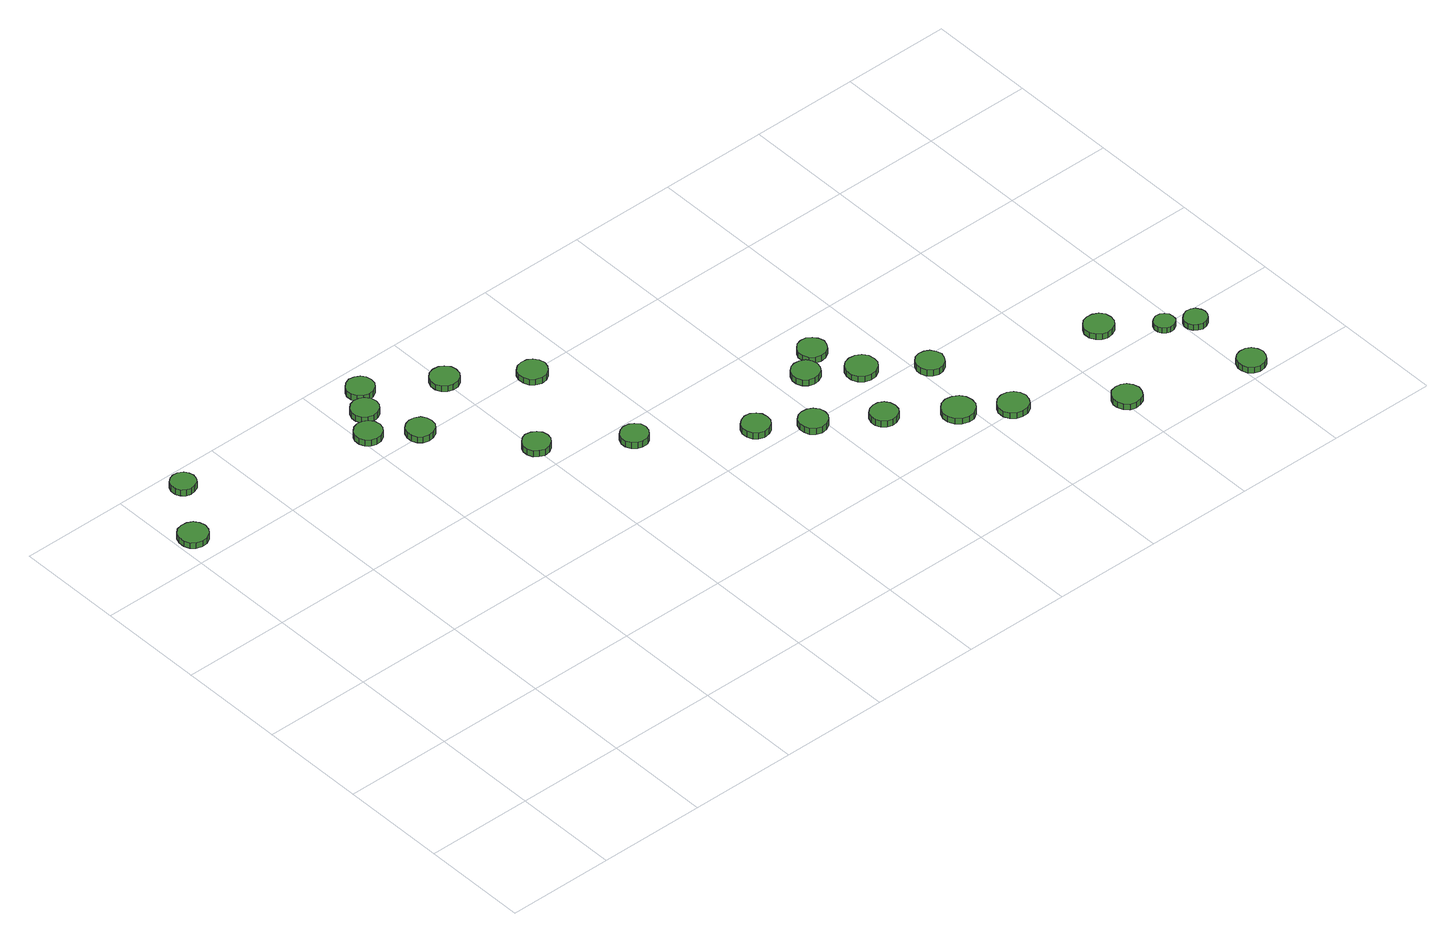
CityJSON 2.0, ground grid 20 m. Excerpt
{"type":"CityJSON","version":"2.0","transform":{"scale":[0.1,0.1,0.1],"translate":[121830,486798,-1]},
"CityObjects":{
"tree1":{"type":"SolitaryVegetationObject","attributes":{"function":"something"},"geometry":[{"type":"MultiSurface","lod":"1","boundaries":[[[0,1,2,3,4,5,6,7,8,9,10,11,12,13,14]],[[15,16,17,18,19,20,21,22,23,24,25,26,27,28,29]],[[0,29,28,1]],[[1,28,27,2]],[[2,27,26,3]],[[3,26,25,4]],[[4,25,24,5]],[[5,24,23,6]],[[6,23,22,7]],[[7,22,21,8]],[[8,21,20,9]],[[9,20,19,10]],[[10,19,18,11]],[[11,18,17,12]],[[12,17,16,13]],[[13,16,15,14]],[[14,15,29,0]]]}]},
"tree2":{"type":"SolitaryVegetationObject","attributes":{"function":"something"},"geometry":[{"type":"MultiSurface","lod":"1","boundaries":[[[30,31,32,33,34,35,36,37,38,39,40,41,42,43,44]],[[45,46,47,48,49,50,51,52,53,54,55,56,57,58,59]],[[30,59,58,31]],[[31,58,57,32]],[[32,57,56,33]],[[33,56,55,34]],[[34,55,54,35]],[[35,54,53,36]],[[36,53,52,37]],[[37,52,51,38]],[[38,51,50,39]],[[39,50,49,40]],[[40,49,48,41]],[[41,48,47,42]],[[42,47,46,43]],[[43,46,45,44]],[[44,45,59,30]]]}]},
"tree3":{"type":"SolitaryVegetationObject","attributes":{"function":"something"},"geometry":[{"type":"MultiSurface","lod":"1","boundaries":[[[60,61,62,63,64,65,66,67,68,69,70,71,72,73,74]],[[75,76,77,78,79,80,81,82,83,84,85,86,87,88,89]],[[60,89,88,61]],[[61,88,87,62]],[[62,87,86,63]],[[63,86,85,64]],[[64,85,84,65]],[[65,84,83,66]],[[66,83,82,67]],[[67,82,81,68]],[[68,81,80,69]],[[69,80,79,70]],[[70,79,78,71]],[[71,78,77,72]],[[72,77,76,73]],[[73,76,75,74]],[[74,75,89,60]]]}]},
"tree4":{"type":"SolitaryVegetationObject","attributes":{"function":"something"},"geometry":[{"type":"MultiSurface","lod":"1","boundaries":[[[90,91,92,93,94,95,96,97,98,99,100,101,102,103,104]],[[105,106,107,108,109,110,111,112,113,114,115,116,117,118,119]],[[90,119,118,91]],[[91,118,117,92]],[[92,117,116,93]],[[93,116,115,94]],[[94,115,114,95]],[[95,114,113,96]],[[96,113,112,97]],[[97,112,111,98]],[[98,111,110,99]],[[99,110,109,100]],[[100,109,108,101]],[[101,108,107,102]],[[102,107,106,103]],[[103,106,105,104]],[[104,105,119,90]]]}]},
"tree5":{"type":"SolitaryVegetationObject","attributes":{"function":"something"},"geometry":[{"type":"MultiSurface","lod":"1","boundaries":[[[120,121,122,123,124,125,126,127,128,129,130,131,132,133,134]],[[135,136,137,138,139,140,141,142,143,144,145,146,147,148,149]],[[120,149,148,121]],[[121,148,147,122]],[[122,147,146,123]],[[123,146,145,124]],[[124,145,144,125]],[[125,144,143,126]],[[126,143,142,127]],[[127,142,141,128]],[[128,141,140,129]],[[129,140,139,130]],[[130,139,138,131]],[[131,138,137,132]],[[132,137,136,133]],[[133,136,135,134]],[[134,135,149,120]]]}]},
"tree6":{"type":"SolitaryVegetationObject","attributes":{"function":"something"},"geometry":[{"type":"MultiSurface","lod":"1","boundaries":[[[150,151,152,153,154,155,156,157,158,159,160,161,162,163,164]],[[165,166,167,168,169,170,171,172,173,174,175,176,177,178,179]],[[150,179,178,151]],[[151,178,177,152]],[[152,177,176,153]],[[153,176,175,154]],[[154,175,174,155]],[[155,174,173,156]],[[156,173,172,157]],[[157,172,171,158]],[[158,171,170,159]],[[159,170,169,160]],[[160,169,168,161]],[[161,168,167,162]],[[162,167,166,163]],[[163,166,165,164]],[[164,165,179,150]]]}]},
"tree7":{"type":"SolitaryVegetationObject","attributes":{"function":"something"},"geometry":[{"type":"MultiSurface","lod":"1","boundaries":[[[180,181,182,183,184,185,186,187,188,189,190,191,192,193,194]],[[195,196,197,198,199,200,201,202,203,204,205,206,207,208,209]],[[180,209,208,181]],[[181,208,207,182]],[[182,207,206,183]],[[183,206,205,184]],[[184,205,204,185]],[[185,204,203,186]],[[186,203,202,187]],[[187,202,201,188]],[[188,201,200,189]],[[189,200,199,190]],[[190,199,198,191]],[[191,198,197,192]],[[192,197,196,193]],[[193,196,195,194]],[[194,195,209,180]]]}]},
"tree8":{"type":"SolitaryVegetationObject","attributes":{"function":"something"},"geometry":[{"type":"MultiSurface","lod":"1","boundaries":[[[210,211,212,213,214,215,216,217,218,219,220,221,222,223,224]],[[225,226,227,228,229,230,231,232,233,234,235,236,237,238,239]],[[210,239,238,211]],[[211,238,237,212]],[[212,237,236,213]],[[213,236,235,214]],[[214,235,234,215]],[[215,234,233,216]],[[216,233,232,217]],[[217,232,231,218]],[[218,231,230,219]],[[219,230,229,220]],[[220,229,228,221]],[[221,228,227,222]],[[222,227,226,223]],[[223,226,225,224]],[[224,225,239,210]]]}]},
"tree9":{"type":"SolitaryVegetationObject","attributes":{"function":"something"},"geometry":[{"type":"MultiSurface","lod":"1","boundaries":[[[240,241,242,243,244,245,246,247,248,249,250,251,252,253,254]],[[255,256,257,258,259,260,261,262,263,264,265,266,267,268,269]],[[240,269,268,241]],[[241,268,267,242]],[[242,267,266,243]],[[243,266,265,244]],[[244,265,264,245]],[[245,264,263,246]],[[246,263,262,247]],[[247,262,261,248]],[[248,261,260,249]],[[249,260,259,250]],[[250,259,258,251]],[[251,258,257,252]],[[252,257,256,253]],[[253,256,255,254]],[[254,255,269,240]]]}]},
"tree10":{"type":"SolitaryVegetationObject","attributes":{"function":"something"},"geometry":[{"type":"MultiSurface","lod":"1","boundaries":[[[270,271,272,273,274,275,276,277,278,279,280,281,282,283,284]],[[285,286,287,288,289,290,291,292,293,294,295,296,297,298,299]],[[270,299,298,271]],[[271,298,297,272]],[[272,297,296,273]],[[273,296,295,274]],[[274,295,294,275]],[[275,294,293,276]],[[276,293,292,277]],[[277,292,291,278]],[[278,291,290,279]],[[279,290,289,280]],[[280,289,288,281]],[[281,288,287,282]],[[282,287,286,283]],[[283,286,285,284]],[[284,285,299,270]]]}]},
"tree11":{"type":"SolitaryVegetationObject","attributes":{"function":"something"},"geometry":[{"type":"MultiSurface","lod":"1","boundaries":[[[300,301,302,303,304,305,306,307,308,309,310,311,312,313,314]],[[315,316,317,318,319,320,321,322,323,324,325,326,327,328,329]],[[300,329,328,301]],[[301,328,327,302]],[[302,327,326,303]],[[303,326,325,304]],[[304,325,324,305]],[[305,324,323,306]],[[306,323,322,307]],[[307,322,321,308]],[[308,321,320,309]],[[309,320,319,310]],[[310,319,318,311]],[[311,318,317,312]],[[312,317,316,313]],[[313,316,315,314]],[[314,315,329,300]]]}]},
"tree12":{"type":"SolitaryVegetationObject","attributes":{"function":"something"},"geometry":[{"type":"MultiSurface","lod":"1","boundaries":[[[330,331,332,333,334,335,336,337,338,339,340,341,342,343,344]],[[345,346,347,348,349,350,351,352,353,354,355,356,357,358,359]],[[330,359,358,331]],[[331,358,357,332]],[[332,357,356,333]],[[333,356,355,334]],[[334,355,354,335]],[[335,354,353,336]],[[336,353,352,337]],[[337,352,351,338]],[[338,351,350,339]],[[339,350,349,340]],[[340,349,348,341]],[[341,348,347,342]],[[342,347,346,343]],[[343,346,345,344]],[[344,345,359,330]]]}]},
"tree13":{"type":"SolitaryVegetationObject","attributes":{"function":"something"},"geometry":[{"type":"MultiSurface","lod":"1","boundaries":[[[360,361,362,363,364,365,366,367,368,369,370,371,372,373,374]],[[375,376,377,378,379,380,381,382,383,384,385,386,387,388,389]],[[360,389,388,361]],[[361,388,387,362]],[[362,387,386,363]],[[363,386,385,364]],[[364,385,384,365]],[[365,384,383,366]],[[366,383,382,367]],[[367,382,381,368]],[[368,381,380,369]],[[369,380,379,370]],[[370,379,378,371]],[[371,378,377,372]],[[372,377,376,373]],[[373,376,375,374]],[[374,375,389,360]]]}]},
"tree14":{"type":"SolitaryVegetationObject","attributes":{"function":"something"},"geometry":[{"type":"MultiSurface","lod":"1","boundaries":[[[390,391,392,393,394,395,396,397,398,399,400,401,402,403,404]],[[405,406,407,408,409,410,411,412,413,414,415,416,417,418,419]],[[390,419,418,391]],[[391,418,417,392]],[[392,417,416,393]],[[393,416,415,394]],[[394,415,414,395]],[[395,414,413,396]],[[396,413,412,397]],[[397,412,411,398]],[[398,411,410,399]],[[399,410,409,400]],[[400,409,408,401]],[[401,408,407,402]],[[402,407,406,403]],[[403,406,405,404]],[[404,405,419,390]]]}]},
"tree15":{"type":"SolitaryVegetationObject","attributes":{"function":"something"},"geometry":[{"type":"MultiSurface","lod":"1","boundaries":[[[420,421,422,423,424,425,426,427,428,429,430,431,432,433,434]],[[435,436,437,438,439,440,441,442,443,444,445,446,447,448,449]],[[420,449,448,421]],[[421,448,447,422]],[[422,447,446,423]],[[423,446,445,424]],[[424,445,444,425]],[[425,444,443,426]],[[426,443,442,427]],[[427,442,441,428]],[[428,441,440,429]],[[429,440,439,430]],[[430,439,438,431]],[[431,438,437,432]],[[432,437,436,433]],[[433,436,435,434]],[[434,435,449,420]]]}]},
"tree16":{"type":"SolitaryVegetationObject","attributes":{"function":"something"},"geometry":[{"type":"MultiSurface","lod":"1","boundaries":[[[450,451,452,453,454,455,456,457,458,459,460,461,462,463,464]],[[465,466,467,468,469,470,471,472,473,474,475,476,477,478,479]],[[450,479,478,451]],[[451,478,477,452]],[[452,477,476,453]],[[453,476,475,454]],[[454,475,474,455]],[[455,474,473,456]],[[456,473,472,457]],[[457,472,471,458]],[[458,471,470,459]],[[459,470,469,460]],[[460,469,468,461]],[[461,468,467,462]],[[462,467,466,463]],[[463,466,465,464]],[[464,465,479,450]]]}]},
"tree17":{"type":"SolitaryVegetationObject","attributes":{"function":"something"},"geometry":[{"type":"MultiSurface","lod":"1","boundaries":[[[480,481,482,483,484,485,486,487,488,489,490,491,492,493,494]],[[495,496,497,498,499,500,501,502,503,504,505,506,507,508,509]],[[480,509,508,481]],[[481,508,507,482]],[[482,507,506,483]],[[483,506,505,484]],[[484,505,504,485]],[[485,504,503,486]],[[486,503,502,487]],[[487,502,501,488]],[[488,501,500,489]],[[489,500,499,490]],[[490,499,498,491]],[[491,498,497,492]],[[492,497,496,493]],[[493,496,495,494]],[[494,495,509,480]]]}]},
"tree18":{"type":"SolitaryVegetationObject","attributes":{"function":"something"},"geometry":[{"type":"MultiSurface","lod":"1","boundaries":[[[510,511,512,513,514,515,516,517,518,519,520,521,522,523,524]],[[525,526,527,528,529,530,531,532,533,534,535,536,537,538,539]],[[510,539,538,511]],[[511,538,537,512]],[[512,537,536,513]],[[513,536,535,514]],[[514,535,534,515]],[[515,534,533,516]],[[516,533,532,517]],[[517,532,531,518]],[[518,531,530,519]],[[519,530,529,520]],[[520,529,528,521]],[[521,528,527,522]],[[522,527,526,523]],[[523,526,525,524]],[[524,525,539,510]]]}]},
"tree19":{"type":"SolitaryVegetationObject","attributes":{"function":"something"},"geometry":[{"type":"MultiSurface","lod":"1","boundaries":[[[540,541,542,543,544,545,546,547,548,549,550,551,552,553,554]],[[555,556,557,558,559,560,561,562,563,564,565,566,567,568,569]],[[540,569,568,541]],[[541,568,567,542]],[[542,567,566,543]],[[543,566,565,544]],[[544,565,564,545]],[[545,564,563,546]],[[546,563,562,547]],[[547,562,561,548]],[[548,561,560,549]],[[549,560,559,550]],[[550,559,558,551]],[[551,558,557,552]],[[552,557,556,553]],[[553,556,555,554]],[[554,555,569,540]]]}]},
"tree20":{"type":"SolitaryVegetationObject","attributes":{"function":"something"},"geometry":[{"type":"MultiSurface","lod":"1","boundaries":[[[570,571,572,573,574,575,576,577,578,579,580,581,582,583,584]],[[585,586,587,588,589,590,591,592,593,594,595,596,597,598,599]],[[570,599,598,571]],[[571,598,597,572]],[[572,597,596,573]],[[573,596,595,574]],[[574,595,594,575]],[[575,594,593,576]],[[576,593,592,577]],[[577,592,591,578]],[[578,591,590,579]],[[579,590,589,580]],[[580,589,588,581]],[[581,588,587,582]],[[582,587,586,583]],[[583,586,585,584]],[[584,585,599,570]]]}]},
"tree21":{"type":"SolitaryVegetationObject","attributes":{"function":"something"},"geometry":[{"type":"MultiSurface","lod":"1","boundaries":[[[600,601,602,603,604,605,606,607,608,609,610,611,612,613,614]],[[615,616,617,618,619,620,621,622,623,624,625,626,627,628,629]],[[600,629,628,601]],[[601,628,627,602]],[[602,627,626,603]],[[603,626,625,604]],[[604,625,624,605]],[[605,624,623,606]],[[606,623,622,607]],[[607,622,621,608]],[[608,621,620,609]],[[609,620,619,610]],[[610,619,618,611]],[[611,618,617,612]],[[612,617,616,613]],[[613,616,615,614]],[[614,615,629,600]]]}]},
"tree22":{"type":"SolitaryVegetationObject","attributes":{"function":"something"},"geometry":[{"type":"MultiSurface","lod":"1","boundaries":[[[630,631,632,633,634,635,636,637,638,639,640,641,642,643,644]],[[645,646,647,648,649,650,651,652,653,654,655,656,657,658,659]],[[630,659,658,631]],[[631,658,657,632]],[[632,657,656,633]],[[633,656,655,634]],[[634,655,654,635]],[[635,654,653,636]],[[636,653,652,637]],[[637,652,651,638]],[[638,651,650,639]],[[639,650,649,640]],[[640,649,648,641]],[[641,648,647,642]],[[642,647,646,643]],[[643,646,645,644]],[[644,645,659,630]]]}]},
"tree23":{"type":"SolitaryVegetationObject","attributes":{"function":"something"},"geometry":[{"type":"MultiSurface","lod":"1","boundaries":[[[660,661,662,663,664,665,666,667,668,669,670,671,672,673,674]],[[675,676,677,678,679,680,681,682,683,684,685,686,687,688,689]],[[660,689,688,661]],[[661,688,687,662]],[[662,687,686,663]],[[663,686,685,664]],[[664,685,684,665]],[[665,684,683,666]],[[666,683,682,667]],[[667,682,681,668]],[[668,681,680,669]],[[669,680,679,670]],[[670,679,678,671]],[[671,678,677,672]],[[672,677,676,673]],[[673,676,675,674]],[[674,675,689,660]]]}]},
"tree24":{"type":"SolitaryVegetationObject","attributes":{"function":"something"},"geometry":[{"type":"MultiSurface","lod":"1","boundaries":[[[690,691,692,693,694,695,696,697,698,699,700,701,702,703,704]],[[705,706,707,708,709,710,711,712,713,714,715,716,717,718,719]],[[690,719,718,691]],[[691,718,717,692]],[[692,717,716,693]],[[693,716,715,694]],[[694,715,714,695]],[[695,714,713,696]],[[696,713,712,697]],[[697,712,711,698]],[[698,711,710,699]],[[699,710,709,700]],[[700,709,708,701]],[[701,708,707,702]],[[702,707,706,703]],[[703,706,705,704]],[[704,705,719,690]]]}]}
},
"vertices":[
[58,855,20],[55,866,20],[49,875,20],[39,880,20],[28,881,20],[17,878,20],[9,871,20],[5,860,20],[5,849,20],[9,839,20],[17,831,20],[28,828,20],[39,829,20],[49,835,20],[55,844,20],[55,844,8],[49,835,8],[39,829,8],[28,828,8],[17,831,8],[9,839,8],[5,849,8],[5,860,8],[9,871,8],[17,878,8],[28,881,8],[39,880,8],[49,875,8],[55,866,8],[58,855,8],
[127,962,20],[125,971,20],[120,979,20],[111,984,20],[102,985,20],[93,982,20],[86,976,20],[82,967,20],[82,957,20],[86,949,20],[93,942,20],[102,940,20],[111,941,20],[120,945,20],[125,953,20],[125,953,7],[120,945,7],[111,941,7],[102,940,7],[93,942,7],[86,949,7],[82,957,7],[82,967,7],[86,976,7],[93,982,7],[102,985,7],[111,984,7],[120,979,7],[125,971,7],[127,962,7],
[440,855,21],[438,866,21],[432,874,21],[423,879,21],[412,880,21],[403,877,21],[395,870,21],[391,861,21],[391,850,21],[395,841,21],[403,834,21],[412,831,21],[423,832,21],[432,837,21],[438,845,21],[438,845,8],[432,837,8],[423,832,8],[412,831,8],[403,834,8],[395,841,8],[391,850,8],[391,861,8],[395,870,8],[403,877,8],[412,880,8],[423,879,8],[432,874,8],[438,866,8],[440,855,8],
[475,903,20],[473,913,20],[467,922,20],[458,927,20],[447,928,20],[438,925,20],[430,918,20],[426,908,20],[426,898,20],[430,889,20],[438,882,20],[447,878,20],[458,880,20],[467,885,20],[473,893,20],[473,893,7],[467,885,7],[458,880,7],[447,878,7],[438,882,7],[430,889,7],[426,898,7],[426,908,7],[430,918,7],[438,925,7],[447,928,7],[458,927,7],[467,922,7],[473,913,7],[475,903,7],
[511,806,20],[509,816,20],[503,825,20],[493,830,20],[483,831,20],[473,828,20],[465,821,20],[461,811,20],[461,801,20],[465,791,20],[473,784,20],[483,781,20],[493,782,20],[503,787,20],[509,796,20],[509,796,7],[503,787,7],[493,782,7],[483,781,7],[473,784,7],[465,791,7],[461,801,7],[461,811,7],[465,821,7],[473,828,7],[483,831,7],[493,830,7],[503,825,7],[509,816,7],[511,806,7],
[505,949,20],[503,959,20],[497,967,20],[488,972,20],[478,974,20],[468,970,20],[460,963,20],[456,954,20],[456,943,20],[460,934,20],[468,927,20],[478,924,20],[488,925,20],[497,930,20],[503,938,20],[503,938,7],[497,930,7],[488,925,7],[478,924,7],[468,927,7],[460,934,7],[456,943,7],[456,954,7],[460,963,7],[468,970,7],[478,974,7],[488,972,7],[497,967,7],[503,959,7],[505,949,7],
[630,654,19],[628,664,19],[622,672,19],[613,677,19],[602,679,19],[593,675,19],[585,668,19],[581,659,19],[581,649,19],[585,639,19],[593,633,19],[602,629,19],[613,630,19],[622,636,19],[628,644,19],[628,644,6],[622,636,6],[613,630,6],[602,629,6],[593,633,6],[585,639,6],[581,649,6],[581,659,6],[585,668,6],[593,675,6],[602,679,6],[613,677,6],[622,672,6],[628,664,6],[630,654,6],
[627,877,19],[625,887,19],[618,896,19],[609,901,19],[598,902,19],[588,899,19],[580,892,19],[576,882,19],[576,871,19],[580,861,19],[588,854,19],[598,851,19],[609,852,19],[618,857,19],[625,866,19],[625,866,7],[618,857,7],[609,852,7],[598,851,7],[588,854,7],[580,861,7],[576,871,7],[576,882,7],[580,892,7],[588,899,7],[598,902,7],[609,901,7],[618,896,7],[625,887,7],[627,877,7],
[763,562,20],[761,572,20],[754,580,20],[746,585,20],[735,586,20],[726,583,20],[718,576,20],[714,567,20],[714,557,20],[718,547,20],[726,540,20],[735,537,20],[746,538,20],[754,543,20],[761,552,20],[761,552,7],[754,543,7],[746,538,7],[735,537,7],[726,540,7],[718,547,7],[714,557,7],[714,567,7],[718,576,7],[726,583,7],[735,586,7],[746,585,7],[754,580,7],[761,572,7],[763,562,7],
[747,793,19],[744,804,19],[738,813,19],[729,818,19],[718,819,19],[707,816,19],[699,809,19],[695,799,19],[695,788,19],[699,778,19],[707,771,19],[718,767,19],[729,768,19],[738,774,19],[744,783,19],[744,783,7],[738,774,7],[729,768,7],[718,767,7],[707,771,7],[699,778,7],[695,788,7],[695,799,7],[699,809,7],[707,816,7],[718,819,7],[729,818,7],[738,813,7],[744,804,7],[747,793,7],
[929,448,20],[927,459,20],[921,467,20],[912,473,20],[901,474,20],[891,470,20],[883,463,20],[879,454,20],[879,443,20],[883,433,20],[891,426,20],[901,423,20],[912,424,20],[921,429,20],[927,438,20],[927,438,7],[921,429,7],[912,424,7],[901,423,7],[891,426,7],[883,433,7],[879,443,7],[879,454,7],[883,463,7],[891,470,7],[901,474,7],[912,473,7],[921,467,7],[927,459,7],[929,448,7],
[1008,394,20],[1006,405,20],[999,414,20],[990,419,20],[979,420,20],[969,417,20],[961,410,20],[957,400,20],[957,389,20],[961,379,20],[969,372,20],[979,369,20],[990,370,20],[999,375,20],[1006,384,20],[1006,384,7],[999,375,7],[990,370,7],[979,369,7],[969,372,7],[961,379,7],[957,389,7],[957,400,7],[961,410,7],[969,417,7],[979,420,7],[990,419,7],[999,414,7],[1006,405,7],[1008,394,7],
[1105,330,20],[1103,340,20],[1097,349,20],[1088,354,20],[1078,355,20],[1068,352,20],[1060,345,20],[1056,335,20],[1056,325,20],[1060,316,20],[1068,309,20],[1078,306,20],[1088,307,20],[1097,312,20],[1103,320,20],[1103,320,7],[1097,312,7],[1088,307,7],[1078,306,7],[1068,309,7],[1060,316,7],[1056,325,7],[1056,335,7],[1060,345,7],[1068,352,7],[1078,355,7],[1088,354,7],[1097,349,7],[1103,340,7],[1105,330,7],
[1079,494,20],[1077,504,20],[1071,513,20],[1061,518,20],[1051,519,20],[1041,516,20],[1033,509,20],[1029,499,20],[1029,489,20],[1033,479,20],[1041,472,20],[1051,469,20],[1061,470,20],[1071,475,20],[1077,484,20],[1077,484,7],[1071,475,7],[1061,470,7],[1051,469,7],[1041,472,7],[1033,479,7],[1029,489,7],[1029,499,7],[1033,509,7],[1041,516,7],[1051,519,7],[1061,518,7],[1071,513,7],[1077,504,7],[1079,494,7],
[1209,258,19],[1207,270,19],[1200,280,19],[1189,286,19],[1177,288,19],[1165,284,19],[1156,276,19],[1151,265,19],[1151,252,19],[1156,241,19],[1165,233,19],[1177,229,19],[1189,230,19],[1200,237,19],[1207,246,19],[1207,246,7],[1200,237,7],[1189,230,7],[1177,229,7],[1165,233,7],[1156,241,7],[1151,252,7],[1151,265,7],[1156,276,7],[1165,284,7],[1177,288,7],[1189,286,7],[1200,280,7],[1207,270,7],[1209,258,7],
[1126,530,19],[1123,541,19],[1117,549,19],[1108,555,19],[1097,556,19],[1087,553,19],[1079,545,19],[1075,536,19],[1075,525,19],[1079,515,19],[1087,508,19],[1097,505,19],[1108,506,19],[1117,511,19],[1123,520,19],[1123,520,7],[1117,511,7],[1108,506,7],[1097,505,7],[1087,508,7],[1079,515,7],[1075,525,7],[1075,536,7],[1079,545,7],[1087,553,7],[1097,556,7],[1108,555,7],[1117,549,7],[1123,541,7],[1126,530,7],
[1158,442,19],[1156,454,19],[1149,463,19],[1139,469,19],[1127,470,19],[1116,467,19],[1107,459,19],[1103,448,19],[1103,437,19],[1107,426,19],[1116,418,19],[1127,415,19],[1139,416,19],[1149,422,19],[1156,431,19],[1156,431,7],[1149,422,7],[1139,416,7],[1127,415,7],[1116,418,7],[1107,426,7],[1103,437,7],[1103,448,7],[1107,459,7],[1116,467,7],[1127,470,7],[1139,469,7],[1149,463,7],[1156,454,7],[1158,442,7],
[1283,208,19],[1280,219,19],[1274,228,19],[1264,234,19],[1252,235,19],[1241,232,19],[1233,224,19],[1228,214,19],[1228,202,19],[1233,192,19],[1241,184,19],[1252,181,19],[1264,182,19],[1274,187,19],[1280,197,19],[1280,197,7],[1274,187,7],[1264,182,7],[1252,181,7],[1241,184,7],[1233,192,7],[1228,202,7],[1228,214,7],[1233,224,7],[1241,232,7],[1252,235,7],[1264,234,7],[1274,228,7],[1280,219,7],[1283,208,7],
[1248,377,20],[1245,387,20],[1239,396,20],[1230,401,20],[1220,402,20],[1210,399,20],[1202,392,20],[1198,382,20],[1198,372,20],[1202,362,20],[1210,355,20],[1220,352,20],[1230,353,20],[1239,358,20],[1245,367,20],[1245,367,7],[1239,358,7],[1230,353,7],[1220,352,7],[1210,355,7],[1202,362,7],[1198,372,7],[1198,382,7],[1202,392,7],[1210,399,7],[1220,402,7],[1230,401,7],[1239,396,7],[1245,387,7],[1248,377,7],
[1435,100,19],[1432,111,19],[1426,120,19],[1417,125,19],[1406,126,19],[1395,123,19],[1387,115,19],[1383,105,19],[1383,95,19],[1387,85,19],[1395,77,19],[1406,74,19],[1417,75,19],[1426,80,19],[1432,89,19],[1432,89,7],[1426,80,7],[1417,75,7],[1406,74,7],[1395,77,7],[1387,85,7],[1383,95,7],[1383,105,7],[1387,115,7],[1395,123,7],[1406,126,7],[1417,125,7],[1426,120,7],[1432,111,7],[1435,100,7],
[1518,263,19],[1516,274,19],[1509,283,19],[1499,288,19],[1488,289,19],[1478,286,19],[1470,279,19],[1465,269,19],[1465,257,19],[1470,247,19],[1478,240,19],[1488,237,19],[1499,238,19],[1509,243,19],[1516,252,19],[1516,252,7],[1509,243,7],[1499,238,7],[1488,237,7],[1478,240,7],[1470,247,7],[1465,257,7],[1465,269,7],[1470,279,7],[1478,286,7],[1488,289,7],[1499,288,7],[1509,283,7],[1516,274,7],[1518,263,7],
[1647,33,19],[1645,43,19],[1639,52,19],[1630,57,19],[1619,58,19],[1609,55,19],[1601,48,19],[1597,38,19],[1597,28,19],[1601,18,19],[1609,11,19],[1619,8,19],[1630,9,19],[1639,14,19],[1645,23,19],[1645,23,7],[1639,14,7],[1630,9,7],[1619,8,7],[1609,11,7],[1601,18,7],[1597,28,7],[1597,38,7],[1601,48,7],[1609,55,7],[1619,58,7],[1630,57,7],[1639,52,7],[1645,43,7],[1647,33,7],
[1596,198,18],[1595,206,18],[1590,212,18],[1583,216,18],[1575,217,18],[1568,214,18],[1562,209,18],[1559,202,18],[1559,194,18],[1562,187,18],[1568,182,18],[1575,179,18],[1583,180,18],[1590,184,18],[1595,190,18],[1595,190,7],[1590,184,7],[1583,180,7],[1575,179,7],[1568,182,7],[1562,187,7],[1559,194,7],[1559,202,7],[1562,209,7],[1568,214,7],[1575,217,7],[1583,216,7],[1590,212,7],[1595,206,7],[1596,198,7],
[1643,171,19],[1641,179,19],[1636,187,19],[1629,191,19],[1620,192,19],[1612,189,19],[1605,183,19],[1601,175,19],[1601,167,19],[1605,158,19],[1612,153,19],[1620,150,19],[1629,151,19],[1636,155,19],[1641,162,19],[1641,162,7],[1636,155,7],[1629,151,7],[1620,150,7],[1612,153,7],[1605,158,7],[1601,167,7],[1601,175,7],[1605,183,7],[1612,189,7],[1620,192,7],[1629,191,7],[1636,187,7],[1641,179,7],[1643,171,7]
]}
